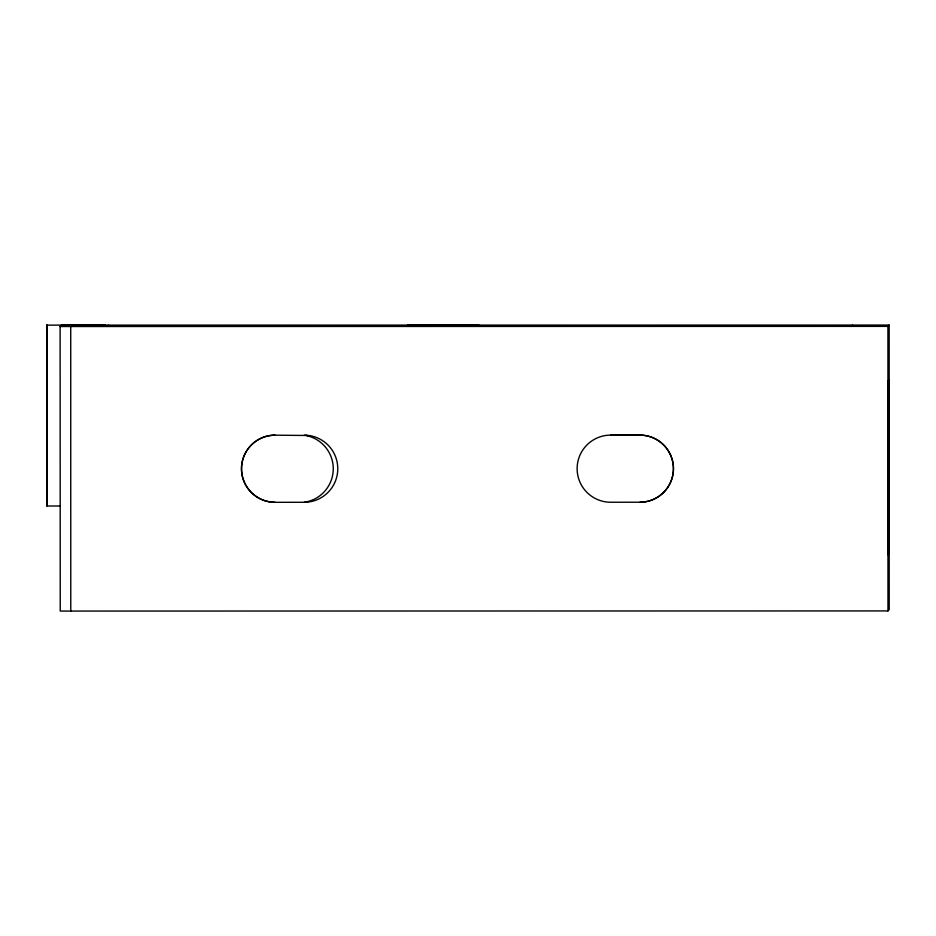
<?xml version="1.0" encoding="UTF-8"?>
<svg xmlns="http://www.w3.org/2000/svg" width="936" height="936" viewBox="0 0 936 936"><rect width="100%" height="100%" fill="white"/><g stroke="black" fill="none" stroke-linecap="round" stroke-linejoin="round"><path stroke-width="1.4" d="M46.929 430.104L46.905 506.013L60.044 506.013M451.433 325.061L478.998 325.143M407.71 325.003L451.503 324.967M466.07 324.991L407.663 325.061M105.206 325.12L889.153 325.073L889.2 609.628L887.971 610.927L60.232 611.068L60.115 326.512L61.39 325.155L71.955 325.201M107.242 326.465L108.4 325.225M851.467 326.336L852.637 325.108M887.971 610.927L887.925 326.371L889.153 325.073M889.095 553.55L888.018 554.685L888.1 380.917L889.06 379.899L888.989 553.656M46.917 325.061L46.975 448.414M61.542 325.026L105.37 324.991L46.8 325.155L46.905 506.013M46.8 325.155L46.858 425.248M306.189 501.942L308.084 501.509A33.895 33.895 0 0 0 305.791 435.474L275.032 435.181A33.567 33.567 0 0 0 241.488 468.76A33.567 33.567 0 0 0 275.055 502.316L304.27 502.281L308.073 501.497M60.115 326.512L887.925 326.371M610.67 435.111L639.896 435.1A33.567 33.567 0 0 1 673.464 468.655A33.567 33.567 0 0 1 639.908 502.222L610.682 502.246A33.567 33.567 0 0 1 577.126 468.679A33.567 33.567 0 0 1 610.67 435.111L639.861 435.123A33.567 33.567 0 0 1 673.429 468.679A33.567 33.567 0 0 1 639.873 502.258M306.329 435.228L307.687 435.907M888.907 380.063L888.779 553.878M888.709 380.273L888.58 554.089M888.498 380.484L888.381 554.311M888.299 380.706L888.17 554.521M70.727 326.5L70.773 611.068M275.09 502.281A33.567 33.567 0 0 1 241.523 468.725A33.567 33.567 0 0 1 275.079 435.158M304.223 435.17A33.567 33.567 0 0 1 337.779 468.725A33.567 33.567 0 0 1 304.235 502.293M46.917 457.259L46.905 462.15L46.882 457.283"/></g></svg>
